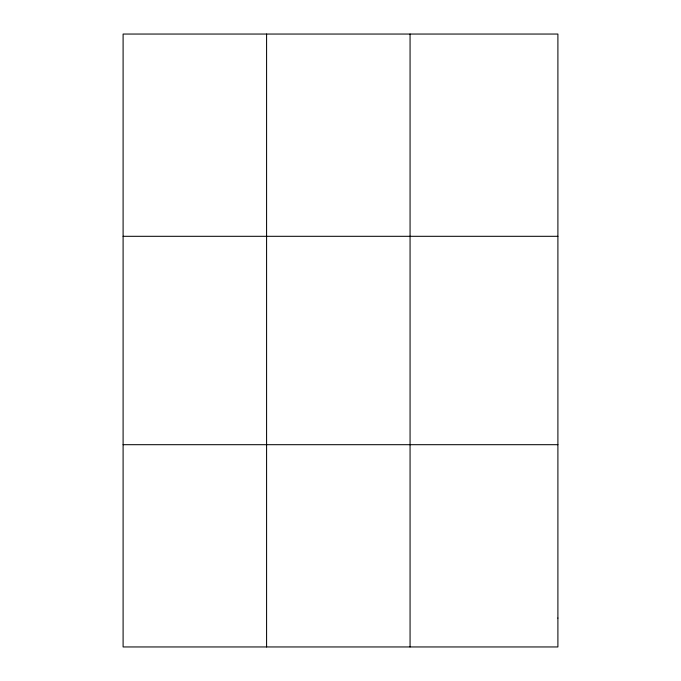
<?xml version="1.0" encoding="UTF-8"?>
<svg xmlns="http://www.w3.org/2000/svg" width="681" height="681" viewBox="0 0 681 681"><rect width="100%" height="100%" fill="white"/><g stroke="black" fill="none" stroke-linecap="round" stroke-linejoin="round"><path stroke-width="1.02" d="M266.586 646.95L266.586 34.05M410.064 646.95L410.064 34.05M123.099 236.307L557.901 236.307M123.099 444.693L557.901 444.693M557.901 618.059L557.901 646.95L123.099 646.95L123.099 34.05L557.901 34.05L557.901 618.059"/></g></svg>
